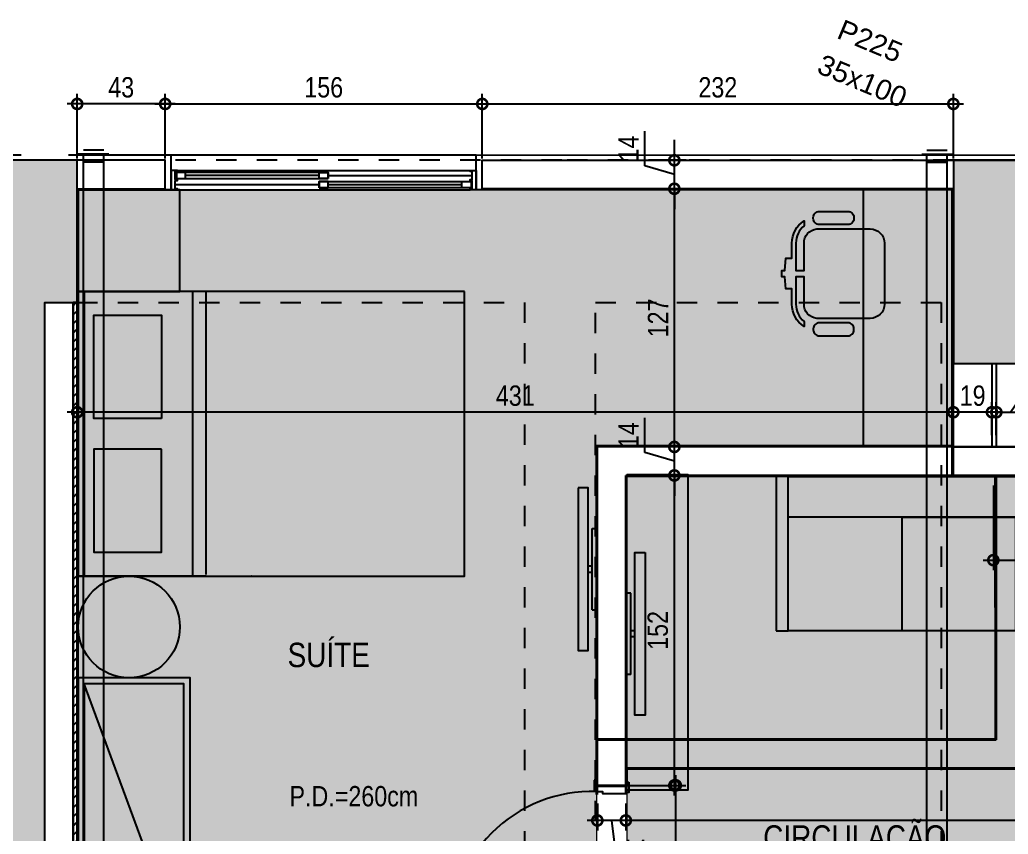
# Model space of a CAD drawing. Header units: metres. Extents: x -41 to 570, y -54 to 184.
# Drawn here: x 0.067 to 4.93, y -50.315 to -46.309 of the extents above; entities that cross this region are included whole.
import ezdxf
from ezdxf.enums import TextEntityAlignment as Align
from ezdxf.xclip import XClip

# ---------------------------------------------------------------- set-up
doc = ezdxf.new("R2010")
doc.units = ezdxf.units.M
doc.header["$XCLIPFRAME"] = 0
for name, pattern in [('DASHEDX2', [1.5, 1, -0.5]), ('PUC$0$DASHEDX2', [1.5, 1, -0.5]), ('PUC$0$HIDDEN2', [0.1875, 0.125, -0.0625])]:
    doc.linetypes.add(name, pattern=pattern)
for name, color, linetype in [('1', 232, 'DASHEDX2'), ('12', 232, 'Continuous'), ('4', 2, 'Continuous'), ('9', 232, 'Continuous'), ('ARQ-DIM', 2, 'Continuous'), ('ARQ-TXT', 2, 'Continuous'), ('CIRCULAÇAO VERTICAL EMBASAMENTO$0$ARQ-ALV ACAB', 4, 'Continuous'), ('CIRCULAÇAO VERTICAL EMBASAMENTO$0$ARQ-ALV OSSO', 5, 'Continuous'), ('PUC$0$ARQ-ALV ACAB', 4, 'Continuous'), ('PUC$0$ARQ-ALV OSSO', 5, 'Continuous'), ('PUC$0$ARQ-AUX', 7, 'Continuous'), ('PUC$0$ARQ-AUX1 @ 1', 1, 'Continuous'), ('PUC$0$ARQ-CAX @ 1', 1, 'Continuous'), ('PUC$0$ARQ-ENCH', 1, 'Continuous'), ('PUC$0$ARQ-MOB', 7, 'Continuous'), ('PUC$0$ARQ-MOB @ 1', 7, 'Continuous'), ('PUC$0$ARQ-PRJ', 7, 'PUC$0$DASHEDX2')]:
    doc.layers.add(name, color=color, linetype=linetype)
doc.layers.add('PUC$0$ARQ-FORRO', color=9, linetype='Continuous', lineweight=5)
doc.styles.add('Adesa', font='ARIALN.TTF')
doc.styles.get("Standard").update_dxf_attribs({"font": 'arial.ttf'})
doc.dimstyles.new('ADESA 1-0050', dxfattribs={"dimtxt": 0.1, "dimasz": 0.1, "dimexe": 0.05, "dimexo": 0.05, "dimgap": 0.03, "dimtad": 1, "dimdec": 1, "dimlfac": 100, "dimzin": 12, "dimtxsty": 'Adesa', "dimblk": 'DOTSMALL', "dimcen": 1, "dimdle": 0.05, "dimclrd": 1, "dimclre": 1, "dimclrt": 256, "dimazin": 3, "dimtm": 1e-09, "dimtfac": 1, "dimtdec": 1, "dimtmove": 1, "dimatfit": 0, "dimldrblk": 'DOTSMALL', "dimfxl": 0.8, "dimtvp": 2, "dimtolj": 1, "dimtzin": 0, "dimarcsym": 0})

# ---------------------------------------------------------------- blocks, each defined once
blk = doc.blocks.new('*U3377')
at = {"color": 0, "linetype": 'ByBlock', "ltscale": 0.5}
for points in [[(0.02, -0.045), (0.03, -0.045), (0.03, -0.05), (0.02, -0.05), (0.02, -0.09), (0.03, -0.09), (0.03, -0.095), (0.02, -0.095), (0.02, -0.09), (0.03, -0.09), (0.03, -0.095), (0, -0.095), (0, 0), (0.03, 0), (0.03, -0.005), (0.02, -0.005), (0.02, -0.045)], [(1.48, -0.045), (1.47, -0.045), (1.47, -0.05), (1.48, -0.05), (1.48, -0.09), (1.47, -0.09), (1.47, -0.095), (1.48, -0.095), (1.48, -0.09), (1.47, -0.09), (1.47, -0.095), (1.5, -0.095), (1.5, 0), (1.47, 0), (1.47, -0.005), (1.48, -0.005), (1.48, -0.045)], [(0.025, -0.01), (0.07, -0.01), (0.07, -0.04), (0.025, -0.04)], [(0.7725, -0.01), (0.7275, -0.01), (0.7275, -0.04), (0.7725, -0.04)], [(0.7275, -0.055), (0.7725, -0.055), (0.7725, -0.085), (0.7275, -0.085)], [(1.475, -0.055), (1.43, -0.055), (1.43, -0.085), (1.475, -0.085)]]:
    blk.add_lwpolyline(points, close=True, dxfattribs=at)
at = {"color": 8, "linetype": 'ByBlock', "ltscale": 0.5}
for points in [[(1.47, 0), (0.03, 0)], [(0.7725, -0.025), (1.48, -0.025)], [(0.7275, -0.07), (0.02, -0.07)], [(1.47, -0.095), (0.03, -0.095)]]:
    blk.add_lwpolyline(points, dxfattribs=at)
at = {"color": 7, "linetype": 'ByBlock', "ltscale": 0.5}
for points in [[(0.7725, -0.01), (0.7725, -0.04), (0.025, -0.04), (0.025, -0.01)], [(0.7275, -0.055), (0.7275, -0.085), (1.475, -0.085), (1.475, -0.055)]]:
    blk.add_lwpolyline(points, close=True, dxfattribs=at)
for points in [[(0.07, -0.025), (0.7275, -0.025)], [(0.7725, -0.07), (1.43, -0.07)]]:
    blk.add_lwpolyline(points, dxfattribs=at)
blk = doc.blocks.new('*U3353')
for points in [[(-0.765, 0.01), (-0.715, 0.01), (-0.715, 0), (-0.765, 0)], [(0.045, 0.01), (-0.005, 0.01), (-0.005, 0), (0.045, 0)], [(-0.775, -0.16), (-0.725, -0.16), (-0.725, -0.15), (-0.775, -0.15)], [(0, -0.15), (0, -0.87), (-0.03, -0.87), (-0.03, -0.15)], [(0.055, -0.16), (0.005, -0.16), (0.005, -0.15), (0.055, -0.15)]]:
    blk.add_lwpolyline(points, close=True)
for points in [[(-0.76, -0.15), (-0.72, -0.15), (-0.72, -0.12), (-0.71, -0.12), (-0.71, 0), (-0.745, 0), (-0.745, -0.15)], [(0.04, -0.15), (0, -0.15), (0, -0.12), (-0.01, -0.12), (-0.01, 0), (0.025, 0), (0.025, -0.15)]]:
    blk.add_lwpolyline(points)
at = {"layer": 'PUC$0$ARQ-PRJ'}
blk.add_arc((-0.0208, -0.1708), 0.6995, 178.2986, 271.7014, dxfattribs=at)
blk = doc.blocks.new('PUC$0$pl apto tipo 4 puc')
at = {"layer": 'PUC$0$ARQ-ENCH'}
h = blk.add_hatch(dxfattribs=at)
h.set_pattern_fill('ANSI31', color=256, scale=0.01, angle=-180)
h.set_pattern_definition([(225, (0.001782, 0.00119), (0.02245064, -0.02245064), [])])
h.paths.add_polyline_path([(0.3518, 2.3012), (0.3318, 2.3012), (0.3318, -0.8988), (0.3518, -0.8988)])
at = {"layer": 'PUC$0$ARQ-ALV ACAB'}
for points in [[(0.3668, -1.0538), (2.1856, -1.0538), (2.1856, -0.8938), (0.3568, -0.8938), (0.3568, 2.2962), (0.3568, 2.2962), (0.3568, 2.8562), (0.8145, 2.8562), (0.8145, 3.0262), (0.3093, 3.0262)], [(4.6568, 2.8562), (2.3145, 2.8562), (2.3145, 3.0262), (4.6663, 3.0274)], [(4.6663, 3.0274), (5.0368, 3.0262), (5.0368, 1.6162), (5.9381, 1.6162), (5.9381, 1.4462), (5.0168, 1.4459), (5.0168, 0.0059), (3.0556, 0.0062), (3.0556, -0.0782), (2.9056, -0.0782), (2.9056, 0.1562), (4.8668, 0.1559)], [(4.6568, 1.4461), (4.8665, 1.4459)]]:
    blk.add_lwpolyline(points, dxfattribs=at)
at = {"layer": 'PUC$0$ARQ-ALV ACAB', "elevation": 0}
for points in [[(4.6568, 1.4461), (4.6568, 1.6012), (4.6568, 2.8562)], [(4.8665, 1.4459), (4.8668, 0.1559)]]:
    blk.add_lwpolyline(points, dxfattribs=at)
at = {"layer": 'PUC$0$ARQ-ALV OSSO'}
for points in [[(2.1806, -1.0388), (2.1806, -0.8988), (0.3318, -0.8988), (0.3318, 2.3012), (0.3518, 2.3012), (0.3518, 2.8612), (0.7845, 2.8612), (0.7845, 3.0012), (0.3518, 3.0012)], [(4.6618, 2.8612), (2.3445, 2.8612), (2.3445, 3.0012), (4.6613, 3.0012)], [(4.6613, 3.0012), (5.0118, 3.0012), (5.0118, 1.5912), (5.0118, 1.5912), (5.9081, 1.5912), (5.9081, 1.4512), (5.0118, 1.4509), (5.0118, 0.0109), (3.0506, 0.0112), (3.0506, -0.0732), (2.9106, -0.0732), (2.9106, 0.1512), (4.8718, 0.1509)], [(4.8518, 2.0012), (4.8518, 1.5912)], [(4.8733, 2.0012), (4.8733, 1.5912)], [(4.6618, 1.5912), (5.0118, 1.5912)]]:
    blk.add_lwpolyline(points, dxfattribs=at)
at = {"layer": 'PUC$0$ARQ-ALV OSSO', "elevation": 0}
for points in [[(4.6618, 1.4512), (4.6618, 1.6012), (4.6618, 2.8612)], [(4.6618, 1.4512), (5.0118, 1.4509)], [(4.8718, 1.4512), (4.8718, 0.1509)]]:
    blk.add_lwpolyline(points, dxfattribs=at)
at = {"layer": 'PUC$0$ARQ-AUX'}
blk.add_lwpolyline([(2.3145, 3.0262), (0.8145, 3.0262)], dxfattribs=at)
at = {"layer": 'PUC$0$ARQ-ENCH'}
blk.add_lwpolyline([(0.3518, 2.3012), (0.3318, 2.3012), (0.3318, -0.8988), (0.3518, -0.8988)], close=True, dxfattribs=at)
at = {"layer": 'PUC$0$ARQ-AUX1 @ 1', "rotation": 180}
blk.add_blockref('*U3377', (2.3145, 2.8562, 0), dxfattribs=at)
at = {"layer": 'PUC$0$ARQ-CAX @ 1', "rotation": 270}
blk.add_blockref('*U3353', (3.0556, -0.8232, 0), dxfattribs=at)
blk = doc.blocks.new('PUC$0$ARQ-MOB-CAMA CASAL')
at = {"layer": 'PUC$0$ARQ-MOB'}
for p, q in [((-0.7, -0.6292), (-0.7, 0)), ((-0.7, 0), (0.7, 0)), ((0.7, -0.6291), (0.7, 0)), ((0.7, -0.03), (-0.7, -0.03)), ((0.7, -0.5621), (-0.7, -0.562)), ((0.7, -0.6273), (-0.693, -0.6273)), ((-0.6992, -0.8531), (-0.6987, -0.8534)), ((-0.675, -1.9), (0.675, -1.9))]:
    blk.add_line(p, q, dxfattribs=at)
at = {"layer": 'PUC$0$ARQ-MOB', "flags": 128}
for points in [[(0.7, -1.9), (0.7, 0), (-0.7, 0), (-0.7, -1.9)], [(0.7, -1.9001), (0.7, -0.0001), (-0.7, -0.0001), (-0.7, -1.9001)], [(-0.0756, -0.4095), (-0.0756, -0.0762), (-0.5831, -0.0762), (-0.5831, -0.4095)], [(-0.0756, -0.4096), (-0.0756, -0.0763), (-0.5831, -0.0763), (-0.5831, -0.4096)], [(0.0756, -0.4095), (0.0756, -0.0762), (0.5831, -0.0762), (0.5831, -0.4095)], [(0.0756, -0.4096), (0.0756, -0.0763), (0.5831, -0.0763), (0.5831, -0.4096)]]:
    blk.add_lwpolyline(points, close=True, dxfattribs=at)
at = {"layer": 'PUC$0$ARQ-MOB'}
blk.add_lwpolyline([(0.7, -0.5001), (1.2, -0.5001), (1.2, -0.0001), (0.7, -0.0001)], close=True, dxfattribs=at)
blk.add_circle((-0.95, -0.25), 0.25, dxfattribs=at)
blk = doc.blocks.new('*U3424')
at = {"flags": 128}
for points in [[(1.39, 0), (1.39, 0.55), (0, 0.55), (0, 0)], [(1.36, 0.03), (1.36, 0.52), (0.03, 0.52), (0.03, 0.03)]]:
    blk.add_lwpolyline(points, close=True, dxfattribs=at)
blk.add_lwpolyline([(1.36, 0.52), (0.03, 0.03)], dxfattribs=at)
blk = doc.blocks.new('*U3414')
for p, q in [((-0.2, -0.02), (-0.2, 0)), ((0.2, -0.02), (0.2, 0)), ((-0.015, -0.04), (-0.015, -0.02)), ((0.015, -0.04), (0.015, -0.02))]:
    blk.add_line(p, q)
for points in [[(0.2, 0), (-0.2, 0)], [(0.2, -0.02), (-0.2, -0.02)]]:
    blk.add_lwpolyline(points)
blk.add_lwpolyline([(-0.4, -0.09), (0.4, -0.09), (0.4, -0.04), (-0.4, -0.04)], close=True)
blk = doc.blocks.new('PUC$0$arq-cadeira giro')
at = {"linetype": 'Continuous'}
blk.add_lwpolyline([(-0.25, -0.3062), (-0.18, -0.3062, 0.414214), (-0.15, -0.2762), (-0.15, -0.2712, 0.414214), (-0.18, -0.2412), (-0.25, -0.2412), (-0.32, -0.2412, 0.414214), (-0.35, -0.2712), (-0.35, -0.2762, 0.414214), (-0.32, -0.3062)], format="xyb", close=True, dxfattribs=at)
at = {"layer": 'PUC$0$ARQ-MOB', "linetype": 'Continuous'}
for points in [[(-0.25, 0.3062), (-0.18, 0.3062, -0.414214), (-0.15, 0.2762), (-0.15, 0.2712, -0.414214), (-0.18, 0.2412), (-0.25, 0.2412), (-0.32, 0.2412, -0.414214), (-0.35, 0.2712), (-0.35, 0.2762, -0.414214), (-0.32, 0.3062)], [(-0.25, -0.3062), (-0.18, -0.3062, 0.414214), (-0.15, -0.2762), (-0.15, -0.2712, 0.414214), (-0.18, -0.2412), (-0.25, -0.2412), (-0.32, -0.2412, 0.414214), (-0.35, -0.2712), (-0.35, -0.2762, 0.414214), (-0.32, -0.3062)]]:
    blk.add_lwpolyline(points, format="xyb", close=True, dxfattribs=at)
at = {"layer": 'PUC$0$ARQ-MOB'}
blk.add_lwpolyline([(-0.5052, 0), (-0.5052, 0.0154), (-0.4902, 0.0154), (-0.4852, 0.0754), (-0.4552, 0.0754), (-0.4552, 0.1504, -0.255924), (-0.3952, 0.2599), (-0.3952, 0.2352, 0.223888), (-0.4352, 0.1504), (-0.4352, 0.0154), (-0.3952, 0.0154), (-0.3952, 0.1504, -0.39825), (-0.3325, 0.22), (-0.07, 0.22, -0.414214), (0, 0.15), (0, 0), (0, -0.15, -0.414214), (-0.07, -0.22), (-0.3325, -0.22, -0.39825), (-0.3952, -0.1504), (-0.3952, -0.0154), (-0.4352, -0.0154), (-0.4352, -0.1504, 0.223888), (-0.3952, -0.2352), (-0.3952, -0.2599, -0.255924), (-0.4552, -0.1504), (-0.4552, -0.0754), (-0.4852, -0.0754), (-0.4902, -0.0154), (-0.5052, -0.0154)], format="xyb", close=True, dxfattribs=at)
blk = doc.blocks.new('PUC$0$ARQ-LAY-SOF')
at = {"layer": 'PUC$0$ARQ-MOB'}
for points in [[(0.2, 1.74), (0.2, 0.06), (0, 0.06), (0, 1.74)], [(0.76, 1.74), (0.76, 0.06), (0, 0.06), (0, 1.74)], [(0.76, 1.74), (0.76, 1.18), (0.2, 1.18), (0.2, 1.74)], [(0.76, 1.18), (0.76, 0.62), (0.2, 0.62), (0.2, 1.18)], [(0.76, 0), (0.76, 0.06), (0, 0.06), (0, 0)]]:
    blk.add_lwpolyline(points, close=True, dxfattribs=at)
blk = doc.blocks.new('PUC$0$opção layout tipo 2')
at = {"layer": 'PUC$0$ARQ-MOB', "elevation": 0}
for points in [[(-2.2788, -3.3596), (-2.5788, -3.3596), (-2.5788, -1.8064), (-2.2788, -1.8064)], [(-3.88, -3.4999), (-3.88, -4.76), (-3.4412, -4.76), (-3.4412, -3.4999)]]:
    blk.add_lwpolyline(points, close=True, dxfattribs=at)
at = {"layer": 'PUC$0$ARQ-MOB'}
for name, p, rotation in [('*U3424', (0.42, -2.36, 0), 90.00138197641557), ('PUC$0$ARQ-MOB-CAMA CASAL', (0.42, -3.56, 0), 270.0013819764157)]:
    blk.add_blockref(name, p, dxfattribs=dict(at, rotation=rotation))
at = {"layer": 'PUC$0$ARQ-MOB', "color": 7, "extrusion": (-4.32089e-06, 8.65313e-07, 1), "rotation": 90}
blk.add_blockref('PUC$0$ARQ-LAY-SOF', (-3.0129, -3.35, 0), dxfattribs=at)
at = {"layer": 'PUC$0$ARQ-MOB', "ltscale": 0.5, "rotation": 180}
blk.add_blockref('PUC$0$arq-cadeira giro', (-3.5461, -4.3475, 0.0226), dxfattribs=at)
at = {"layer": 'PUC$0$ARQ-MOB @ 1', "xscale": -1, "rotation": 270}
blk.add_blockref('*U3414', (-2.2788, -2.576, 0), dxfattribs=at)
at = {"layer": 'PUC$0$ARQ-MOB @ 1', "rotation": 90}
blk.add_blockref('*U3414', (-2.1288, -2.8947, 0), dxfattribs=at)
blk = doc.blocks.new('PUC$0$E3')
for p, q in [((302.2155, -376.0693), (302.3155, -376.0693)), ((302.3155, -376.1693), (302.3155, -376.0693)), ((302.2155, -376.1693), (302.3155, -376.1693))]:
    blk.add_line(p, q)
at = {"linetype": 'PUC$0$HIDDEN2', "ltscale": 0.1}
blk.add_circle((302.2598, -376.075), 0.00202, dxfattribs=at)
for radius, start, end in [(0.0718, 44.1572, 315.8498), (0.05, 90, 270)]:
    blk.add_arc((302.2155, -376.1193), radius, start, end)
blk.add_arc((302.2155, -376.1193), 0.05, 270, 90, dxfattribs=at)
at = {"linetype": 'PUC$0$HIDDEN2', "ltscale": 0.2}
blk.add_arc((302.2155, -376.1193), 0.0718, 315.8498, 44.1572, dxfattribs=at)
blk = doc.blocks.new('PUC$0$E2')
at = {"layer": 'PUC$0$ARQ-PRJ'}
for p, q in [((305.3871, -368.5577), (305.5371, -368.5577)), ((305.4121, -368.5377), (305.5121, -368.5377)), ((305.4121, -368.5977), (305.4121, -368.5577)), ((305.5121, -368.5977), (305.5121, -368.5577)), ((305.4121, -368.5977), (305.5121, -368.5977))]:
    blk.add_line(p, q, dxfattribs=at)
blk = doc.blocks.new('PUC$0$A$C7ca64b08')
at = {"layer": 'PUC$0$ARQ-PRJ', "ltscale": 50}
for p, q in [((-3.5714, 5.0677), (-4.2356, 4.4034)), ((-1.0178, 5.0677), (-0.0747, 4.1246)), ((-3.501, 4.9966), (-4.1649, 4.3327)), ((-1.0882, 4.9966), (-0.1451, 4.0536)), ((-4.2796, 4.2973), (-4.2796, -0.1308)), ((-4.1796, 4.2973), (-4.1796, -0.1308)), ((-0.1304, 4.0182), (-0.1304, -0.1308)), ((-0.0304, 4.0182), (-0.0304, -0.1308))]:
    blk.add_line(p, q, dxfattribs=at)
for centre, radius, start, end in [((-4.1296, 4.2973), 0.15, 135, 180), ((-4.1296, 4.2973), 0.05, 135, 180), ((-0.1804, 4.0182), 0.15, 360, 45), ((-0.1804, 4.0182), 0.05, 360, 45)]:
    blk.add_arc(centre, radius, start, end, dxfattribs=at)
at = {"layer": 'PUC$0$ARQ-PRJ', "ltscale": 0.5, "rotation": 224.9999999999999}
blk.add_blockref('PUC$0$E3', (476.1898, -47.1549), dxfattribs=at)
at = {"layer": 'PUC$0$ARQ-PRJ', "ltscale": 0.5, "xscale": -1, "rotation": 135.0000000000002}
blk.add_blockref('PUC$0$E3', (-480.7789, -47.1549), dxfattribs=at)
at = {"layer": 'PUC$0$ARQ-PRJ', "rotation": 180}
blk.add_blockref('PUC$0$E2', (301.2325, -368.7285), dxfattribs=at)
at = {"layer": 'PUC$0$ARQ-PRJ', "xscale": -1, "rotation": 180}
blk.add_blockref('PUC$0$E2', (-305.5425, -368.7285), dxfattribs=at)
blk = doc.blocks.new('PUC$0$pl  forro opção 2')
at = {"layer": 'PUC$0$ARQ-FORRO'}
h = blk.add_hatch(color=256, dxfattribs=at)
h.dxf.hatch_style = 1
h.paths.add_polyline_path([(-9.66, 2.0908), (-7.8663, 2.0908), (-7.8663, 3.0208), (-7.7163, 3.0208), (-7.7163, 1.4108), (-4.66, 1.411), (-4.66, 1.4103), (-2.6988, 1.41), (-2.6988, 3.7508), (-4.66, 3.7508), (-4.66, 5.1608), (-6.6213, 5.1608), (-6.6213, 4.7608), (-9.66, 4.7608)])
h = blk.add_hatch(color=256, dxfattribs=at)
h.dxf.hatch_style = 1
h.paths.add_polyline_path([(0, 0.0008), (-4.3, 0.0008), (-4.3, 1.2601), (-2.5488, 1.2601), (-2.5488, 3.7508), (0, 3.7508)])
at = {"layer": 'PUC$0$ARQ-FORRO', "elevation": 0}
for points in [[(-9.66, 2.0908), (-7.8663, 2.0908), (-7.8663, 3.0208), (-7.7163, 3.0208), (-7.7163, 1.4108), (-4.66, 1.411), (-4.66, 1.4103), (-2.6988, 1.41), (-2.6988, 3.7508), (-4.66, 3.7508), (-4.66, 5.1608), (-6.6213, 5.1608), (-6.6213, 4.7608), (-9.66, 4.7608)], [(0, 0.0008), (-4.3, 0.0008), (-4.3, 1.2601), (-2.5488, 1.2601), (-2.5488, 3.7508), (0, 3.7508)]]:
    blk.add_lwpolyline(points, close=True, dxfattribs=at)
blk = doc.blocks.new('CIRCULAÇAO VERTICAL EMBASAMENTO')
at = {"layer": 'CIRCULAÇAO VERTICAL EMBASAMENTO$0$ARQ-ALV ACAB', "elevation": 0}
blk.add_lwpolyline([(-0.075, -3.025), (5.275, -3.025)], dxfattribs=at)
at = {"layer": 'CIRCULAÇAO VERTICAL EMBASAMENTO$0$ARQ-ALV OSSO', "elevation": 0}
blk.add_lwpolyline([(-0.075, -3), (5.17, -3), (5.1699, 2.45), (4.7899, 2.45), (4.79, 2.26), (4.98, 2.26), (4.98, -2.81), (0, -2.81), (0, -0.19), (2.5499, -0.19), (2.55, 2.26)], dxfattribs=at)
blk = doc.blocks.new('PUC')
at = {"layer": 'PUC$0$ARQ-ALV ACAB'}
for points in [[(-3.0538, 50.1194), (-3.0538, 48.5551)], [(-2.9038, 50.1194), (-2.9038, 48.4051)]]:
    blk.add_lwpolyline(points, dxfattribs=at)
at = {"layer": 'PUC$0$ARQ-ALV ACAB', "elevation": 0}
for points in [[(-5.4757, 48.5551), (-3.0538, 48.5551)], [(-4.655, 48.4051), (-2.9038, 48.4051)]]:
    blk.add_lwpolyline(points, dxfattribs=at)
at = {"layer": 'PUC$0$ARQ-ALV OSSO'}
for points in [[(-3.0488, 50.1194), (-3.0488, 48.5501)], [(-2.9088, 50.1194), (-2.9088, 48.4101)]]:
    blk.add_lwpolyline(points, dxfattribs=at)
at = {"layer": 'PUC$0$ARQ-ALV OSSO', "elevation": 0}
for points in [[(-5.4757, 48.5501), (-3.0488, 48.5501)], [(-5.4757, 48.4101), (-2.9088, 48.4101)]]:
    blk.add_lwpolyline(points, dxfattribs=at)
at = {"layer": 'PUC$0$ARQ-ALV ACAB'}
ref = blk.add_blockref('CIRCULAÇAO VERTICAL EMBASAMENTO', (0, 50), dxfattribs=at)
XClip(ref).set_block_clipping_path([(-1.0082648843, -4.746916672), (7.1002981665, 3.5851051263)])
at = {"layer": 'PUC$0$ARQ-ALV OSSO', "color": 6, "rotation": 180}
blk.add_blockref('PUC$0$pl apto tipo 4 puc', (0.0018, 50.0012, 0), dxfattribs=at)
at = {"layer": 'PUC$0$ARQ-ENCH'}
blk.add_blockref('PUC$0$A$C7ca64b08', (-0.35, 47.1407), dxfattribs=at)
at = {"layer": 'PUC$0$ARQ-FORRO'}
blk.add_blockref('PUC$0$pl  forro opção 2', (-0.355, 47.145, 0), dxfattribs=at)
at = {"layer": 'PUC$0$ARQ-MOB'}
blk.add_blockref('PUC$0$opção layout tipo 2', (-0.775, 51.905), dxfattribs=at)
blk = doc.blocks.new('_DotSmall')
at = {"color": 0, "linetype": 'ByBlock', "const_width": 0.5}
blk.add_lwpolyline([(-0.0625, 0, 1), (0.0625, 0, 1)], format="xyb", close=True, dxfattribs=at)
blk = doc.blocks.new('*D734')
at = {"layer": 'ARQ-DIM', "color": 1, "lineweight": -2, "transparency": 16777216}
for p, q in [((0.7827, -46.9912), (0.7827, -46.6727)), ((2.3427, -46.9912), (2.3427, -46.6727)), ((0.7327, -46.7227), (2.3927, -46.7227))]:
    blk.add_line(p, q, dxfattribs=at)
at = {"layer": 'Defpoints', "color": 0, "transparency": 16777216}
for p in [(2.3427, -46.7227), (0.7827, -47.0412, 0), (2.3427, -47.0412, 0)]:
    blk.add_point(p, dxfattribs=at)
at = {"layer": 'ARQ-DIM', "color": 1, "lineweight": -2, "transparency": 16777216, "xscale": 0.1, "yscale": 0.1, "zscale": 0.1, "rotation": 180}
blk.add_blockref('_DotSmall', (0.7827, -46.7227), dxfattribs=at)
at = {"layer": 'ARQ-DIM', "color": 1, "lineweight": -2, "transparency": 16777216, "xscale": 0.1, "yscale": 0.1, "zscale": 0.1}
blk.add_blockref('_DotSmall', (2.3427, -46.7227), dxfattribs=at)
at = {"layer": 'ARQ-DIM', "transparency": 16777216, "insert": (1.5627, -46.6416), "char_height": 0.1, "attachment_point": 5, "style": 'Adesa'}
blk.add_mtext('\\A1;156', dxfattribs=at)
blk = doc.blocks.new('*D735')
at = {"layer": 'ARQ-DIM', "color": 1, "lineweight": -2, "transparency": 16777216}
for p, q in [((2.3427, -46.9912), (2.3427, -46.6727)), ((4.66, -46.9912), (4.66, -46.6727)), ((2.2927, -46.7227), (4.71, -46.7227))]:
    blk.add_line(p, q, dxfattribs=at)
at = {"layer": 'Defpoints', "color": 0, "transparency": 16777216}
for p in [(4.66, -46.7227), (2.3427, -47.0412, 0), (4.66, -47.0412, 0)]:
    blk.add_point(p, dxfattribs=at)
at = {"layer": 'ARQ-DIM', "color": 1, "lineweight": -2, "transparency": 16777216, "xscale": 0.1, "yscale": 0.1, "zscale": 0.1, "rotation": 180}
blk.add_blockref('_DotSmall', (2.3427, -46.7227), dxfattribs=at)
at = {"layer": 'ARQ-DIM', "color": 1, "lineweight": -2, "transparency": 16777216, "xscale": 0.1, "yscale": 0.1, "zscale": 0.1}
blk.add_blockref('_DotSmall', (4.66, -46.7227), dxfattribs=at)
at = {"layer": 'ARQ-DIM', "transparency": 16777216, "insert": (3.5014, -46.6416), "char_height": 0.1, "attachment_point": 5, "style": 'Adesa'}
blk.add_mtext('\\A1;232', dxfattribs=at)
blk = doc.blocks.new('*D745')
at = {"layer": 'ARQ-DIM', "color": 1, "lineweight": -2, "transparency": 16777216}
for p, q in [((4.9408, -48.2392), (5.0535, -48.0738)), ((5.0535, -48.0738), (5.223, -48.0738)), ((4.8715, -48.3512), (4.8715, -48.1892)), ((5.01, -48.3512), (5.01, -48.1892)), ((4.8715, -48.2392), (4.7715, -48.2392)), ((4.8715, -48.2392), (5.01, -48.2392)), ((4.8715, -48.2392), (5.01, -48.2392)), ((5.01, -48.2392), (5.11, -48.2392))]:
    blk.add_line(p, q, dxfattribs=at)
at = {"layer": 'Defpoints', "color": 0, "transparency": 16777216}
for p in [(5.01, -48.2392), (4.8715, -48.4012, 0), (5.01, -48.4012, 0)]:
    blk.add_point(p, dxfattribs=at)
at = {"layer": 'ARQ-DIM', "color": 1, "lineweight": -2, "transparency": 16777216, "xscale": 0.1, "yscale": 0.1, "zscale": 0.1}
blk.add_blockref('_DotSmall', (4.8715, -48.2392), dxfattribs=at)
at = {"layer": 'ARQ-DIM', "color": 1, "lineweight": -2, "transparency": 16777216, "xscale": 0.1, "yscale": 0.1, "zscale": 0.1, "rotation": 180}
blk.add_blockref('_DotSmall', (5.01, -48.2392), dxfattribs=at)
at = {"layer": 'ARQ-DIM', "transparency": 16777216, "insert": (5.1382, -47.9936), "char_height": 0.1, "attachment_point": 5, "style": 'Adesa'}
blk.add_mtext('\\A1;14', dxfattribs=at)
blk = doc.blocks.new('*D746')
at = {"layer": 'ARQ-DIM', "color": 1, "lineweight": -2, "transparency": 16777216}
for p, q in [((4.66, -48.3512), (4.66, -48.1892)), ((4.85, -48.3512), (4.85, -48.1892)), ((4.9, -48.2392), (4.61, -48.2392))]:
    blk.add_line(p, q, dxfattribs=at)
at = {"layer": 'Defpoints', "color": 0, "transparency": 16777216}
for p in [(4.66, -48.2392), (4.66, -48.4012, 0), (4.85, -48.4012)]:
    blk.add_point(p, dxfattribs=at)
at = {"layer": 'ARQ-DIM', "color": 1, "lineweight": -2, "transparency": 16777216, "xscale": 0.1, "yscale": 0.1, "zscale": 0.1, "rotation": 180}
blk.add_blockref('_DotSmall', (4.66, -48.2392), dxfattribs=at)
at = {"layer": 'ARQ-DIM', "color": 1, "lineweight": -2, "transparency": 16777216, "xscale": 0.1, "yscale": 0.1, "zscale": 0.1}
blk.add_blockref('_DotSmall', (4.85, -48.2392), dxfattribs=at)
at = {"layer": 'ARQ-DIM', "transparency": 16777216, "insert": (4.755, -48.1582), "char_height": 0.1, "attachment_point": 5, "style": 'Adesa'}
blk.add_mtext('\\A1;19', dxfattribs=at)
blk = doc.blocks.new('*D747')
at = {"layer": 'ARQ-DIM', "color": 1, "lineweight": -2, "transparency": 16777216}
for p, q in [((0.35, -48.3512), (0.35, -48.1892)), ((4.66, -48.3512), (4.66, -48.1892)), ((4.71, -48.2392), (0.3, -48.2392))]:
    blk.add_line(p, q, dxfattribs=at)
at = {"layer": 'Defpoints', "color": 0, "transparency": 16777216}
for p in [(0.35, -48.2392), (0.35, -48.4012, 0), (4.66, -48.4012, 0)]:
    blk.add_point(p, dxfattribs=at)
at = {"layer": 'ARQ-DIM', "color": 1, "lineweight": -2, "transparency": 16777216, "xscale": 0.1, "yscale": 0.1, "zscale": 0.1, "rotation": 180}
blk.add_blockref('_DotSmall', (0.35, -48.2392), dxfattribs=at)
at = {"layer": 'ARQ-DIM', "color": 1, "lineweight": -2, "transparency": 16777216, "xscale": 0.1, "yscale": 0.1, "zscale": 0.1}
blk.add_blockref('_DotSmall', (4.66, -48.2392), dxfattribs=at)
at = {"layer": 'ARQ-DIM', "transparency": 16777216, "insert": (2.505, -48.1582), "char_height": 0.1, "attachment_point": 5, "style": 'Adesa'}
blk.add_mtext('\\A1;431', dxfattribs=at)
blk = doc.blocks.new('*D526')
at = {"layer": 'ARQ-DIM', "color": 1, "lineweight": -2, "transparency": 16777216}
for p, q in [((3.2948, -50.9044), (3.2948, -50.0244)), ((3.0288, -50.0744), (3.3448, -50.0744)), ((3.0988, -50.8544), (3.3448, -50.8544))]:
    blk.add_line(p, q, dxfattribs=at)
at = {"layer": 'Defpoints', "color": 0, "transparency": 16777216}
for p in [(2.9788, -50.0744, 0), (3.2948, -50.0744), (3.0488, -50.8544, 0)]:
    blk.add_point(p, dxfattribs=at)
at = {"layer": 'ARQ-DIM', "color": 1, "lineweight": -2, "transparency": 16777216, "xscale": 0.1, "yscale": 0.1, "zscale": 0.1}
for p, rotation in [((3.2948, -50.0744), 90), ((3.2948, -50.8544), 270)]:
    blk.add_blockref('_DotSmall', p, dxfattribs=dict(at, rotation=rotation))
at = {"layer": 'ARQ-DIM', "transparency": 16777216, "insert": (3.2137, -50.4644), "char_height": 0.1, "attachment_point": 5, "rotation": 90, "style": 'Adesa'}
blk.add_mtext('\\A1;78', dxfattribs=at)
blk = doc.blocks.new('*D531')
at = {"layer": 'ARQ-DIM', "color": 1, "lineweight": -2, "transparency": 16777216}
for p, q in [((3.0488, -50.1644), (3.0488, -50.297)), ((8.0764, -50.2012), (8.0764, -50.297)), ((8.1264, -50.247), (2.9988, -50.247))]:
    blk.add_line(p, q, dxfattribs=at)
at = {"layer": 'Defpoints', "color": 0, "transparency": 16777216}
for p in [(3.0488, -50.1144, 0), (8.0764, -50.1512, 0), (3.0488, -50.247)]:
    blk.add_point(p, dxfattribs=at)
at = {"layer": 'ARQ-DIM', "color": 1, "lineweight": -2, "transparency": 16777216, "xscale": 0.1, "yscale": 0.1, "zscale": 0.1, "rotation": 180}
blk.add_blockref('_DotSmall', (3.0488, -50.247), dxfattribs=at)
at = {"layer": 'ARQ-DIM', "color": 1, "lineweight": -2, "transparency": 16777216, "xscale": 0.1, "yscale": 0.1, "zscale": 0.1}
blk.add_blockref('_DotSmall', (8.0764, -50.247), dxfattribs=at)
at = {"layer": 'ARQ-DIM', "transparency": 16777216, "insert": (5.5626, -50.1659), "char_height": 0.1, "attachment_point": 5, "style": 'Adesa'}
blk.add_mtext('\\A1;503', dxfattribs=at)
blk = doc.blocks.new('*D544')
at = {"layer": 'ARQ-DIM', "color": 1, "lineweight": -2, "transparency": 16777216}
for p, q in [((2.9088, -50.1644), (2.9088, -50.297)), ((3.0488, -50.1644), (3.0488, -50.297)), ((3.0988, -50.247), (2.8588, -50.247)), ((2.9788, -50.247), (3.0058, -50.4724)), ((3.0058, -50.4724), (3.1753, -50.4724))]:
    blk.add_line(p, q, dxfattribs=at)
at = {"layer": 'Defpoints', "color": 0, "transparency": 16777216}
for p in [(2.9088, -50.1144, 0), (3.0488, -50.1144), (2.9088, -50.247)]:
    blk.add_point(p, dxfattribs=at)
at = {"layer": 'ARQ-DIM', "color": 1, "lineweight": -2, "transparency": 16777216, "xscale": 0.1, "yscale": 0.1, "zscale": 0.1, "rotation": 180}
blk.add_blockref('_DotSmall', (2.9088, -50.247), dxfattribs=at)
at = {"layer": 'ARQ-DIM', "color": 1, "lineweight": -2, "transparency": 16777216, "xscale": 0.1, "yscale": 0.1, "zscale": 0.1}
blk.add_blockref('_DotSmall', (3.0488, -50.247), dxfattribs=at)
at = {"layer": 'ARQ-DIM', "transparency": 16777216, "insert": (3.0905, -50.3922), "char_height": 0.1, "attachment_point": 5, "style": 'Adesa'}
blk.add_mtext('\\A1;14', dxfattribs=at)
blk = doc.blocks.new('*D546')
at = {"layer": 'ARQ-DIM', "color": 1, "lineweight": -2, "transparency": 16777216}
for p, q in [((3.2875, -50.1244), (3.2875, -48.5001)), ((3.554, -48.5501), (3.2375, -48.5501)), ((3.0788, -50.0744), (3.3375, -50.0744))]:
    blk.add_line(p, q, dxfattribs=at)
at = {"layer": 'Defpoints', "color": 0, "transparency": 16777216}
for p in [(3.2875, -48.5501), (3.604, -48.5501, 0), (3.0288, -50.0744, 0)]:
    blk.add_point(p, dxfattribs=at)
at = {"layer": 'ARQ-DIM', "color": 1, "lineweight": -2, "transparency": 16777216, "xscale": 0.1, "yscale": 0.1, "zscale": 0.1}
for p, rotation in [((3.2875, -48.5501), 90), ((3.2875, -50.0744), 270)]:
    blk.add_blockref('_DotSmall', p, dxfattribs=dict(at, rotation=rotation))
at = {"layer": 'ARQ-DIM', "transparency": 16777216, "insert": (3.2065, -49.3123), "char_height": 0.1, "attachment_point": 5, "rotation": 90, "style": 'Adesa'}
blk.add_mtext('\\A1;152', dxfattribs=at)
blk = doc.blocks.new('*D547')
at = {"layer": 'ARQ-DIM', "color": 1, "lineweight": -2, "transparency": 16777216}
for p, q in [((4.8568, -48.6), (4.8568, -49.0167)), ((8.0764, -48.6), (8.0764, -49.0167)), ((4.8068, -48.9667), (8.1264, -48.9667))]:
    blk.add_line(p, q, dxfattribs=at)
at = {"layer": 'Defpoints', "color": 0, "transparency": 16777216}
for p in [(4.8568, -48.55), (8.0764, -48.55), (8.0764, -48.9667)]:
    blk.add_point(p, dxfattribs=at)
at = {"layer": 'ARQ-DIM', "color": 1, "lineweight": -2, "transparency": 16777216, "xscale": 0.1, "yscale": 0.1, "zscale": 0.1, "rotation": 180}
blk.add_blockref('_DotSmall', (4.8568, -48.9667), dxfattribs=at)
at = {"layer": 'ARQ-DIM', "color": 1, "lineweight": -2, "transparency": 16777216, "xscale": 0.1, "yscale": 0.1, "zscale": 0.1}
blk.add_blockref('_DotSmall', (8.0764, -48.9667), dxfattribs=at)
at = {"layer": 'ARQ-DIM', "transparency": 16777216, "insert": (6.4666, -48.8856), "char_height": 0.1, "attachment_point": 5, "style": 'Adesa'}
blk.add_mtext('\\A1;322', dxfattribs=at)
blk = doc.blocks.new('*D587')
at = {"layer": 'ARQ-DIM', "color": 1, "lineweight": -2, "transparency": 16777216}
for p, q in [((0.35, -46.9912), (0.35, -46.6727)), ((0.7827, -46.9912), (0.7827, -46.6727)), ((0.8327, -46.7227), (0.3, -46.7227))]:
    blk.add_line(p, q, dxfattribs=at)
at = {"layer": 'Defpoints', "color": 0, "transparency": 16777216}
for p in [(0.35, -46.7227), (0.35, -47.0412, 0), (0.7827, -47.0412, 0)]:
    blk.add_point(p, dxfattribs=at)
at = {"layer": 'ARQ-DIM', "color": 1, "lineweight": -2, "transparency": 16777216, "xscale": 0.1, "yscale": 0.1, "zscale": 0.1, "rotation": 180}
blk.add_blockref('_DotSmall', (0.35, -46.7227), dxfattribs=at)
at = {"layer": 'ARQ-DIM', "color": 1, "lineweight": -2, "transparency": 16777216, "xscale": 0.1, "yscale": 0.1, "zscale": 0.1}
blk.add_blockref('_DotSmall', (0.7827, -46.7227), dxfattribs=at)
at = {"layer": 'ARQ-DIM', "transparency": 16777216, "insert": (0.5664, -46.6416), "char_height": 0.1, "attachment_point": 5, "style": 'Adesa'}
blk.add_mtext('\\A1;43', dxfattribs=at)
blk = doc.blocks.new('*D624')
at = {"layer": 'ARQ-DIM', "color": 1, "lineweight": -2, "transparency": 16777216}
for p, q in [((3.1423, -47.0264), (3.1423, -46.857)), ((3.2875, -47), (3.2875, -46.9)), ((3.3458, -47), (3.2375, -47)), ((3.2875, -47.14), (3.2875, -47)), ((3.2875, -47.14), (3.2875, -47)), ((3.2875, -47.07), (3.1423, -47.0264)), ((3.3458, -47.14), (3.2375, -47.14)), ((3.2875, -47.14), (3.2875, -47.24))]:
    blk.add_line(p, q, dxfattribs=at)
at = {"layer": 'Defpoints', "color": 0, "transparency": 16777216}
for p in [(3.2875, -47), (3.3958, -47, 0), (3.3958, -47.14)]:
    blk.add_point(p, dxfattribs=at)
at = {"layer": 'ARQ-DIM', "color": 1, "lineweight": -2, "transparency": 16777216, "xscale": 0.1, "yscale": 0.1, "zscale": 0.1}
for p, rotation in [((3.2875, -47), 270), ((3.2875, -47.14), 90)]:
    blk.add_blockref('_DotSmall', p, dxfattribs=dict(at, rotation=rotation))
at = {"layer": 'ARQ-DIM', "transparency": 16777216, "insert": (3.0621, -46.9417), "char_height": 0.1, "attachment_point": 5, "rotation": 90, "style": 'Adesa'}
blk.add_mtext('\\A1;14', dxfattribs=at)
blk = doc.blocks.new('*D768')
at = {"layer": 'ARQ-DIM', "color": 1, "lineweight": -2, "transparency": 16777216}
for p, q in [((3.1423, -48.4366), (3.1423, -48.2671)), ((3.2875, -48.4101), (3.2875, -48.3101)), ((3.3458, -48.4101), (3.2375, -48.4101)), ((3.2875, -48.5501), (3.2875, -48.4101)), ((3.2875, -48.5501), (3.2875, -48.4101)), ((3.2875, -48.4801), (3.1423, -48.4366)), ((3.3458, -48.5501), (3.2375, -48.5501)), ((3.2875, -48.5501), (3.2875, -48.6501))]:
    blk.add_line(p, q, dxfattribs=at)
at = {"layer": 'Defpoints', "color": 0, "transparency": 16777216}
for p in [(3.2875, -48.4101), (3.3958, -48.4101, 0), (3.3958, -48.5501)]:
    blk.add_point(p, dxfattribs=at)
at = {"layer": 'ARQ-DIM', "color": 1, "lineweight": -2, "transparency": 16777216, "xscale": 0.1, "yscale": 0.1, "zscale": 0.1}
for p, rotation in [((3.2875, -48.4101), 270), ((3.2875, -48.5501), 90)]:
    blk.add_blockref('_DotSmall', p, dxfattribs=dict(at, rotation=rotation))
at = {"layer": 'ARQ-DIM', "transparency": 16777216, "insert": (3.0621, -48.3518), "char_height": 0.1, "attachment_point": 5, "rotation": 90, "style": 'Adesa'}
blk.add_mtext('\\A1;14', dxfattribs=at)
blk = doc.blocks.new('*D769')
at = {"layer": 'ARQ-DIM', "color": 1, "lineweight": -2, "transparency": 16777216}
for p, q in [((3.2875, -48.4601), (3.2875, -47.09)), ((3.3458, -47.14), (3.2375, -47.14)), ((3.3458, -48.4101), (3.2375, -48.4101))]:
    blk.add_line(p, q, dxfattribs=at)
at = {"layer": 'Defpoints', "color": 0, "transparency": 16777216}
for p in [(3.2875, -47.14), (3.3958, -47.14), (3.3958, -48.4101, 0)]:
    blk.add_point(p, dxfattribs=at)
at = {"layer": 'ARQ-DIM', "color": 1, "lineweight": -2, "transparency": 16777216, "xscale": 0.1, "yscale": 0.1, "zscale": 0.1}
for p, rotation in [((3.2875, -47.14), 90), ((3.2875, -48.4101), 270)]:
    blk.add_blockref('_DotSmall', p, dxfattribs=dict(at, rotation=rotation))
at = {"layer": 'ARQ-DIM', "transparency": 16777216, "insert": (3.2073, -47.7751), "char_height": 0.1, "attachment_point": 5, "rotation": 90, "style": 'Adesa'}
blk.add_mtext('\\A1;127', dxfattribs=at)
blk = doc.blocks.new('est-lo-08-6sa-r00')
at = {"layer": '4'}
h = blk.add_hatch(color=8, dxfattribs=at)
h.dxf.hatch_style = 1
h.paths.add_polyline_path([(72.453596, -775.948263), (89.987707, -768.630138), (31.827874, -629.280097), (14.293763, -636.598222)], flags=17)
h.paths.add_polyline_path([(-113.904934, -1069.376461), (37.44213, -1006.209491), (30.123852, -988.675012), (-103.689101, -1044.523858), (-278.930329, -624.648636), (-286.248454, -607.114525), (-286.248475, -607.114534), (-307.05579, -557.260535), (-324.58988, -564.57865)])
h.paths.add_polyline_path([(-3206.956631, -1758.910157), (-3258.953832, -1634.325684), (-3291.25351, -1647.80644), (-3239.256309, -1772.390913)])
h.paths.add_polyline_path([(-2993.189754, -2271.092218), (-3020.151167, -2206.492821), (-3034.916841, -2212.655496), (-3140.452498, -1959.793707), (-3125.686931, -1953.631076), (-3148.796798, -1898.260198), (-3181.096477, -1911.740954), (-3025.489432, -2284.572974)])
h.paths.add_polyline_path([(-2947.092821, -1013.293024), (-2914.793142, -999.812268), (-2953.309588, -907.527473), (-2985.609266, -921.008229)])
h.paths.add_polyline_path([(-2727.356492, -1539.777801), (-2695.056814, -1526.297045), (-2733.573259, -1434.01225), (-2765.872938, -1447.493006)])
h.paths.add_polyline_path([(2122.48851, 465.414809), (2070.491309, 589.999283), (2038.191631, 576.518527), (2090.188832, 451.934053)])
h.paths.add_polyline_path([(2012.331384, 729.349548), (1857.495359, 1100.334221), (1825.19568, 1086.853465), (1852.1572, 1022.254111), (1866.922767, 1028.416743), (1971.687405, 777.4023), (1956.921838, 771.239669), (1980.031705, 715.868792)])
h.paths.add_polyline_path([(2336.253806, -46.763456), (2180.644029, 326.07511), (2148.34435, 312.594354), (2171.454218, 257.223477), (2186.219785, 263.386109), (2291.758175, 10.517772), (2276.992608, 4.355141), (2303.954128, -60.244212)])
h.paths.add_polyline_path([(-385.517235, -426.387329), (-595.433068, 76.567703), (-627.732746, 63.086948), (-600.771226, -1.512406), (-586.005659, 4.650226), (-426.161214, -378.334576), (-440.926781, -384.497208), (-417.816914, -439.868085)])
h.paths.add_polyline_path([(-83.249658, 290.335142), (-592.661728, 77.724364), (-382.747194, -425.227558), (-365.213083, -417.909434), (-567.809492, 67.508377), (-108.231212, 259.320275), (-7.318125, 17.534111), (-242.644353, -80.682824), (-140.96112, -324.314257), (-70.363251, -294.849176), (-77.681376, -277.315065), (-130.745133, -299.462021), (-217.792117, -90.898811), (0, 0), (87.04691, -208.563033), (33.983152, -230.709989), (41.301277, -248.2441), (126.664713, -212.616388), (103.554846, -157.245511), (88.789278, -163.408142), (-71.053705, 219.573157), (-56.288138, 225.735788)])
h.paths.add_polyline_path([(395.505667, -856.765828), (368.544148, -792.166475), (353.77858, -798.329106), (193.165052, -413.501599), (207.93062, -407.338968), (184.820752, -351.968091), (-61.579651, -454.806999), (-28.452664, -534.169213), (-10.918528, -526.85106), (-36.727415, -465.022986), (159.839199, -382.982958), (355.887864, -852.712473), (159.32125, -934.752501), (132.748402, -871.073625), (115.214297, -878.391765), (141.787139, -942.070626), (123.33018, -949.773915), (130.648305, -967.308026)])
h.paths.add_polyline_path([(-2506.849069, -2068.110104), (-2474.549391, -2054.629348), (-2513.065836, -1962.344553), (-2545.365515, -1975.825309)])
h.paths.add_polyline_path([(-2448.754924, -805.304224), (-2411.841008, -789.897642), (-2450.357453, -697.612846), (-2487.27137, -713.019428)])
h.paths.add_polyline_path([(-2277.356152, -1215.972989), (-2240.442235, -1200.566407), (-2278.958681, -1108.281611), (-2315.872597, -1123.688193)])
h.paths.add_polyline_path([(-2180.680405, -1447.606534), (-2143.766489, -1432.199951), (-2182.282934, -1339.915156), (-2219.196851, -1355.321738)])
h.paths.add_polyline_path([(-2008.511897, -1860.11957), (-1971.59798, -1844.712987), (-2010.114425, -1752.428192), (-2047.028342, -1767.834774)])
h.paths.add_polyline_path([(-1950.417031, -597.315415), (-1918.117353, -583.834659), (-1956.633798, -491.549864), (-1988.933477, -505.03062)])
h.paths.add_polyline_path([(-1779.018259, -1007.98418), (-1746.71858, -994.503424), (-1785.235026, -902.218629), (-1817.534704, -915.699385)])
h.paths.add_polyline_path([(-1682.342513, -1239.617725), (-1650.042834, -1226.136969), (-1688.559279, -1133.852174), (-1720.858958, -1147.33293)])
h.paths.add_polyline_path([(-1510.174004, -1652.130761), (-1477.874325, -1638.650005), (-1516.390771, -1546.36521), (-1548.690449, -1559.845966)])
h.paths.add_polyline_path([(-1456.693377, -391.252433), (-1424.393698, -377.771677), (-1462.910144, -285.486882), (-1495.209822, -298.967638)])
h.paths.add_polyline_path([(-1285.294604, -801.921198), (-1252.994926, -788.440442), (-1291.511371, -696.155647), (-1323.811049, -709.636403)])
h.paths.add_polyline_path([(-1188.618858, -1033.554743), (-1156.319179, -1020.073987), (-1194.835625, -927.789192), (-1227.135303, -941.269948)])
h.paths.add_polyline_path([(-1016.450349, -1446.067779), (-984.15067, -1432.587023), (-1022.667116, -1340.302228), (-1054.966794, -1353.782984)])
h.paths.add_polyline_path([(-962.969722, -185.189451), (-930.670043, -171.708695), (-969.186489, -79.4239), (-1001.486167, -92.904656)])
h.paths.add_polyline_path([(-791.570949, -595.858216), (-759.271271, -582.37746), (-797.787716, -490.092665), (-830.087394, -503.573421)])
h.paths.add_polyline_path([(-694.895203, -827.491761), (-662.595524, -814.011005), (-701.11197, -721.72621), (-733.411648, -735.206966)])
h.paths.add_polyline_path([(-522.726694, -1240.004797), (-490.427016, -1226.524041), (-528.943461, -1134.239246), (-561.243139, -1147.720002)])
h.paths.add_polyline_path([(1351.53574, 780.804163), (1383.835419, 794.284919), (1345.318973, 886.569714), (1313.019295, 873.088958)])
h.paths.add_polyline_path([(353.014255, 364.056225), (385.313934, 377.536981), (346.797488, 469.821776), (314.49781, 456.341021)])
h.paths.add_polyline_path([(848.583606, 570.889536), (885.497522, 586.296119), (846.981077, 678.580914), (810.067161, 663.174332)])
h.paths.add_polyline_path([(524.412013, -46.610109), (556.711692, -33.129353), (518.195247, 59.155442), (485.895568, 45.674686)])
h.paths.add_polyline_path([(1019.981364, 160.223202), (1056.895281, 175.629784), (1018.378835, 267.91458), (981.464919, 252.507997)])
h.paths.add_polyline_path([(621.088297, -278.244942), (653.387976, -264.764186), (614.87153, -172.479391), (582.571852, -185.960147)])
h.paths.add_polyline_path([(1116.657648, -71.411631), (1153.571565, -56.005049), (1115.055119, 36.279746), (1078.141203, 20.873164)])
h.paths.add_polyline_path([(1571.272069, 254.319386), (1603.571747, 267.800142), (1565.055302, 360.084937), (1532.755624, 346.604181)])
h.paths.add_polyline_path([(793.256806, -690.757979), (825.556485, -677.277223), (787.040039, -584.992428), (754.740361, -598.473183)])
h.paths.add_polyline_path([(1288.825976, -483.924234), (1325.739893, -468.517652), (1287.223447, -376.232856), (1250.309531, -391.639439)])
h.paths.add_polyline_path([(1791.777927, -274.009167), (1824.077605, -260.528411), (1785.56116, -168.243616), (1753.261481, -181.724371)])
h.paths.add_polyline_path([(-3349.413449, -1508.456443), (-3317.113664, -1494.975643), (-3340.223531, -1439.604766), (-3354.989097, -1445.767396), (-3459.75382, -1194.75275), (-3444.988254, -1188.590119), (-3471.949774, -1123.990766), (-3504.249559, -1137.471566)])
h.paths.add_polyline_path([(-359.658373, -579.215013), (-336.548603, -634.585903), (-321.782404, -628.423035), (-161.169457, -1013.250898), (-175.934676, -1019.413357), (-148.973267, -1084.012692), (-116.674634, -1070.532432), (-327.358782, -565.734293), (-359.65846, -579.215049)])
at = {"layer": '1'}
for p, q in [((179.038416, 323.952859), (335.922234, 389.430677)), ((335.922234, 389.430677), (495.76507, 6.449763))]:
    blk.add_line(p, q, dxfattribs=at)
for points in [[(314.49781, 456.341021), (136.736482, 382.149661)], [(136.736482, 382.149661), (-83.249658, 290.335142)], [(338.881296, -59.028191), (179.038416, 323.952859)], [(-56.288138, 225.735788), (146.738737, 310.472103)], [(146.738737, 310.472103), (306.581721, -72.509196)]]:
    blk.add_lwpolyline(points, dxfattribs=at)
at = {"layer": '4', "linetype": 'Continuous'}
for points in [[(353.014255, 364.056225), (385.313934, 377.536981), (346.797488, 469.821776), (314.49781, 456.341021), (353.014255, 364.056225)], [(-83.249658, 290.335142), (-592.661728, 77.724364), (-382.747194, -425.227558), (-365.213083, -417.909434), (-567.809492, 67.508377), (-108.231212, 259.320275), (-7.318125, 17.534111), (-242.644353, -80.682824), (-140.96112, -324.314257), (-70.363251, -294.849176), (-77.681376, -277.315065), (-130.745133, -299.462021), (-217.792117, -90.898811), (0, 0), (87.04691, -208.563033), (33.983152, -230.709989), (41.301277, -248.2441), (126.664713, -212.616388), (103.554846, -157.245511), (88.789278, -163.408142), (-71.053705, 219.573157), (-56.288138, 225.735788), (-83.249658, 290.335142)]]:
    blk.add_lwpolyline(points, dxfattribs=at)
at = {"layer": '12', "linetype": 'Continuous'}
blk.add_text('35x100', height=9.975, dxfattribs=at).set_placement((235.319884, 470.164241))
at = {"layer": '9', "linetype": 'Continuous'}
blk.add_text('P225', height=10, dxfattribs=at).set_placement((237.806679, 489.719328))

msp = doc.modelspace()

# ---------------------------------------------------------------- block references
at = {"rotation": 180}
msp.add_blockref('PUC', (0, 0), dxfattribs=at)
at = {"linetype": 'Continuous'}
ref = msp.add_blockref('est-lo-08-6sa-r00', (0, -50), dxfattribs=dict(at, xscale=0.01, yscale=0.01, zscale=0.01, rotation=337.346050855639))
XClip(ref).set_block_clipping_path([(-3617.8293247107, -1968.6238684088), (2309.2219967837, 505.1199023612), (1831.3677091607, 1650.0512895176), (-4095.6836123336, -823.6924812524)])

# ---------------------------------------------------------------- texts
at = {"layer": 'ARQ-TXT', "style": 'Adesa'}
for s, height, p in [('SUÍTE', 0.12, (1.5873, -49.4181, 0)), ('P.D.=260cm', 0.1, (1.711, -50.1277, 0)), ('CIRCULAÇÃO', 0.12, (4.1753, -50.3328, 0))]:
    msp.add_text(s, height=height, dxfattribs=at).set_placement(p, align=Align.MIDDLE)

# ---------------------------------------------------------------- dimensions: what is measured, and where the dimension line sits
at = {"layer": 'ARQ-DIM'}
for base, p1, p2, angle, picture, middle in [((0.35, -46.7227), (0.7827, -47.0412, 0), (0.35, -47.0412, 0), 180, '*D587', (0.5664, -46.6416)), ((0.35, -48.2392, 0), (4.66, -48.4012, 0), (0.35, -48.4012), 180, '*D747', (2.505, -48.1582, 0)), ((3.2875, -48.5501), (3.0288, -50.0744, 0), (3.604, -48.5501, 0), 90, '*D546', (3.2065, -49.3123)), ((8.0764, -48.9667, 0), (4.8568, -48.55, 0), (8.0764, -48.55, 0), 180, '*D547', (6.4666, -48.8856, 0)), ((3.0488, -50.247), (8.0764, -50.1512, 0), (3.0488, -50.1144, 0), 180, '*D531', (5.5626, -50.1659))]:
    dim = msp.add_linear_dim(base=base, p1=p1, p2=p2, angle=angle, dimstyle='ADESA 1-0050', override={"dimdec": 0}, dxfattribs=at)
    dim.commit()
    dim.dimension.update_dxf_attribs({"geometry": picture, "text_midpoint": middle})
dim = msp.add_linear_dim(base=(2.3427, -46.7227), p1=(0.7827, -47.0412, 0), p2=(2.3427, -47.0412, 0), dimstyle='ADESA 1-0050', dxfattribs=at)
dim.commit()
dim.dimension.update_dxf_attribs({"geometry": '*D734', "text_midpoint": (1.5627, -46.6416)})
dim = msp.add_linear_dim(base=(4.66, -46.7227), p1=(2.3427, -47.0412, 0), p2=(4.66, -47.0412, 0), dimstyle='ADESA 1-0050', override={"dimdec": 0}, dxfattribs=at)
dim.commit()
dim.dimension.update_dxf_attribs({"geometry": '*D735', "text_midpoint": (3.5014, -46.6416)})
for base, p1, p2, angle, picture, middle in [((3.2875, -47), (3.3958, -47.14), (3.3958, -47, 0), 270, '*D624', (3.0621, -46.9964)), ((3.2875, -47.14), (3.3958, -48.4101, 0), (3.3958, -47.14), 90, '*D769', (3.2073, -47.7751)), ((4.66, -48.2392, 0), (4.85, -48.4012, 0), (4.66, -48.4012, 0), 180, '*D746', (4.755, -48.1582, 0)), ((3.2875, -48.4101), (3.3958, -48.5501), (3.3958, -48.4101, 0), 90, '*D768', (3.0621, -48.4066)), ((3.2948, -50.0744), (3.0488, -50.8544, 0), (2.9788, -50.0744, 0), 90, '*D526', (3.2137, -50.4644))]:
    dim = msp.add_linear_dim(base=base, p1=p1, p2=p2, angle=angle, dimstyle='ADESA 1-0050', dxfattribs=at)
    dim.commit()
    dim.dimension.update_dxf_attribs({"geometry": picture, "text_midpoint": middle})
dim = msp.add_linear_dim(base=(5.01, -48.2392), p1=(4.8715, -48.4012, 0), p2=(5.01, -48.4012, 0), angle=180, dimstyle='ADESA 1-0050', override={"dimdec": 0}, dxfattribs=at)
dim.commit()
dim.dimension.update_dxf_attribs({"geometry": '*D745', "text_midpoint": (5.0835, -48.0738), "dimtype": 160})
dim = msp.add_linear_dim(base=(2.9088, -50.247), p1=(3.0488, -50.1144), p2=(2.9088, -50.1144, 0), angle=180, dimstyle='ADESA 1-0050', dxfattribs=at)
dim.commit()
dim.dimension.update_dxf_attribs({"geometry": '*D544', "text_midpoint": (3.0358, -50.4724), "dimtype": 160})

doc.saveas('drawing.dxf')
